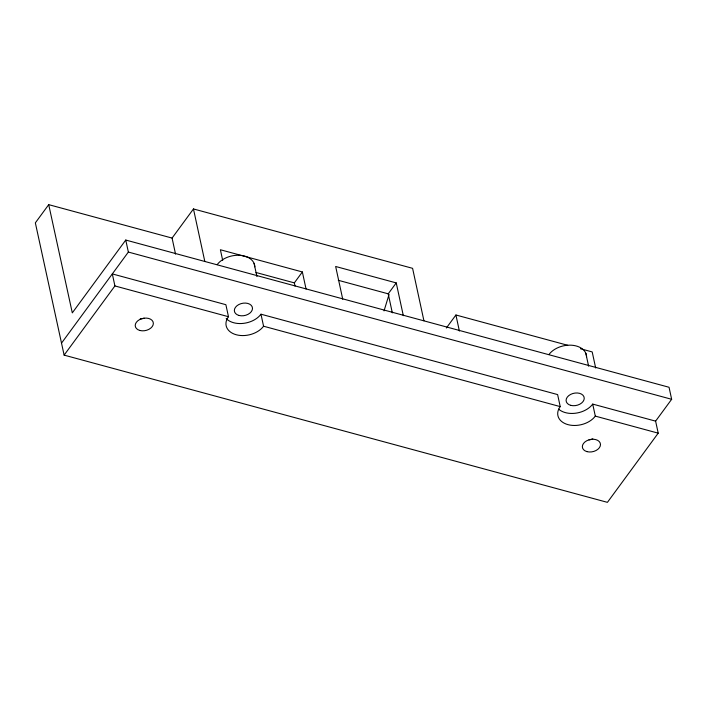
<?xml version="1.0" encoding="UTF-8"?>
<svg xmlns="http://www.w3.org/2000/svg" width="707" height="707" viewBox="0 0 707 707"><rect width="100%" height="100%" fill="white"/><g stroke="black" fill="none" stroke-linecap="round" stroke-linejoin="round"><path stroke-width="1.06" d="M384.034 310.894L389.08 294.351M48.712 204.65L35.35 222.855L64.125 355.126L607.419 502.35L658.208 433.161L655.61 421.142L671.65 399.287L669.052 387.268L125.758 240.044L72.3 312.883L48.712 204.65L172.075 238.073L175.548 254.131M61.527 343.107L128.356 252.063L125.758 240.044M64.125 355.126L114.914 285.937L112.316 273.918L225.878 304.69L228.476 316.709A20.326 13.76 -12.2 0 0 236.262 334.756A20.326 13.76 -12.2 0 0 263.57 326.219L560.218 406.605A20.326 13.76 -12.2 0 0 568.013 424.651A20.326 13.76 -12.2 0 0 595.312 416.114L658.208 433.161M172.075 238.073L193.462 208.945L412.588 268.324L423.935 320.81M295.031 286.088L294.342 282.88L302.357 271.956L220.39 249.748L222.696 260.423M392.332 312.856L388.214 293.829L396.238 282.906L335.657 266.486L342.745 299.255M446.373 328.004L455.918 314.995L567.712 345.29M338.264 280.29L388.214 293.829M580.482 348.745L592.201 351.927L595.674 367.985M256.014 272.495L294.342 282.88M128.356 252.063L671.65 399.287M226.196 318.574A20.326 13.76 -12.2 0 0 260.971 314.2L557.62 394.586L560.218 406.605M558.654 409.159A20.326 13.76 -12.2 0 0 592.713 404.095L655.61 421.142M114.914 285.937L228.476 316.709M585.811 353.235L588.613 366.182M592.713 404.095L595.312 416.114M455.918 314.995L459.391 331.053M396.238 282.906L403.326 315.675M302.357 271.956L306.06 289.048M254.069 263.34L256.933 276.561M260.971 314.2L263.57 326.219M193.462 208.945L204.809 261.431M144.175 318.203A9.191 6.222 -12.2 0 1 140.251 318.822M592.793 438.808A9.191 6.222 -12.2 0 1 588.966 439.878M217.208 264.621A20.326 13.76 -12.2 0 1 239.646 255.307A20.326 13.76 -12.2 0 1 254.838 266.848M548.959 354.516A20.326 13.76 -12.2 0 1 571.389 345.202A20.326 13.76 -12.2 0 1 586.58 356.743M139.871 330.469A9.191 6.222 -12.2 0 0 153.357 323.311A9.191 6.222 -12.2 0 0 139.624 319.591A9.191 6.222 -12.2 0 0 139.871 330.469M587.004 451.632A9.191 6.222 -12.2 0 0 600.49 444.482A9.191 6.222 -12.2 0 0 586.757 440.753A9.191 6.222 -12.2 0 0 587.004 451.632M239.01 315.455A9.191 6.222 -12.2 0 0 252.496 308.305A9.191 6.222 -12.2 0 0 238.754 304.576A9.191 6.222 -12.2 0 0 239.01 315.455M570.752 405.35A9.191 6.222 -12.2 0 0 584.238 398.2A9.191 6.222 -12.2 0 0 570.505 394.471A9.191 6.222 -12.2 0 0 570.752 405.35"/></g></svg>
